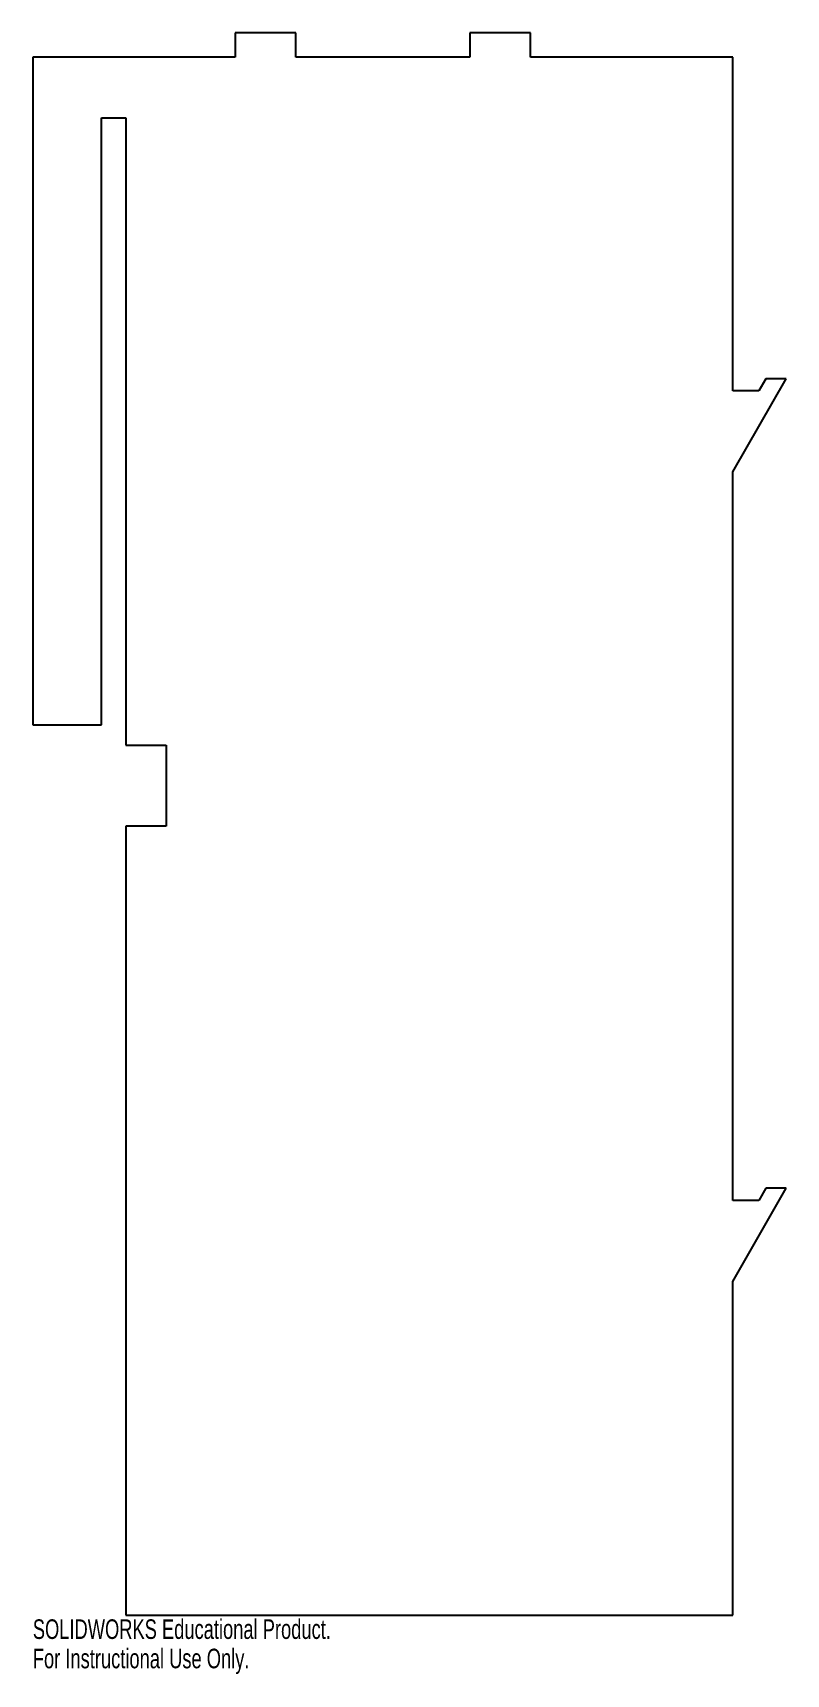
# Model space of a CAD drawing. Header units: millimetres. Extents: x 0 to 186, y -235 to 171.
import ezdxf

# ---------------------------------------------------------------- set-up
doc = ezdxf.new("R2010")
doc.units = ezdxf.units.MM
doc.styles.add('SLDTEXTSTYLE0', font='TXT', dxfattribs={"width": 0.7})

msp = doc.modelspace()

# ---------------------------------------------------------------- linework, layer by layer
at = {"color": 7, "linetype": 'Continuous', "lineweight": 25}
for p, q in [((65, 171), (50, 171)), ((50, 171), (50, 165)), ((65, 165), (65, 171)), ((123, 171), (108, 171)), ((108, 171), (108, 165)), ((123, 165), (123, 171)), ((50, 165), (0, 165)), ((0, 165), (0, 0)), ((108, 165), (65, 165)), ((173, 165), (123, 165)), ((173, 82.5), (173, 165)), ((17, 0), (17, 150)), ((17, 150), (23, 150)), ((23, 150), (23, -5)), ((173, 62.5), (186.225, 85.5)), ((181.225, 85.5), (179.5, 82.5)), ((186.225, 85.5), (181.225, 85.5)), ((179.5, 82.5), (173, 82.5)), ((173, -117.5), (173, 62.5)), ((0, 0), (17, 0)), ((23, -5), (33, -5)), ((33, -5), (33, -25)), ((33, -25), (23, -25)), ((23, -25), (23, -220)), ((173, -137.5), (186.225, -114.5)), ((179.5, -117.5), (173, -117.5)), ((181.225, -114.5), (179.5, -117.5)), ((186.225, -114.5), (181.225, -114.5)), ((173, -220), (173, -137.5)), ((23, -220), (173, -220))]:
    msp.add_line(p, q, dxfattribs=at)

# ---------------------------------------------------------------- texts
at = {"color": 7, "linetype": 'Continuous', "char_height": 4.83362, "attachment_point": 1, "style": 'SLDTEXTSTYLE0'}
for s, insert in [('SOLIDWORKS Educational Product.', (0, -221.02)), ('For Instructional Use Only.', (0, -228.27))]:
    msp.add_mtext(s, dxfattribs=dict(at, insert=insert))

doc.saveas('drawing.dxf')
